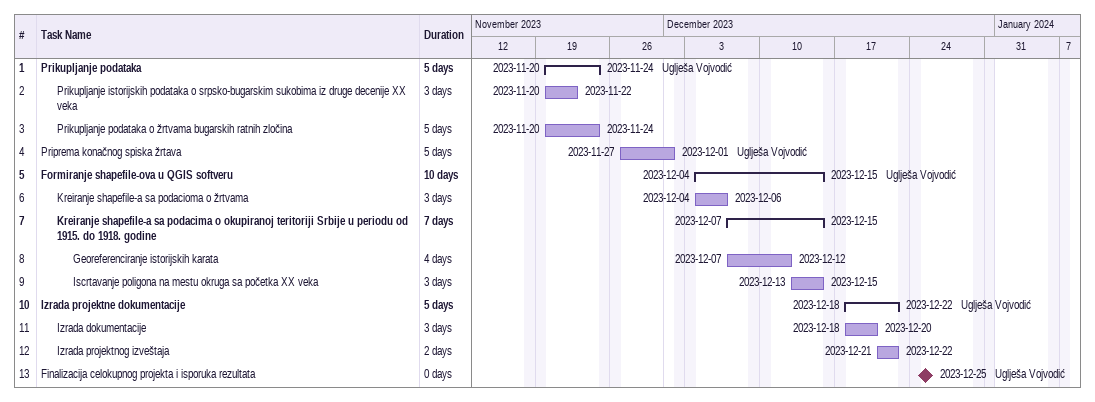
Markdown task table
| ID | Level | Task | Duration | Start | Finish | Resources |
|---|---|---|---|---|---|---|
| 1 | 1 | **Prikupljanje podataka** | 5d | 2023-11-20 | 2023-11-24 | Uglješa Vojvodić |
| 2 | 2 | Prikupljanje istorijskih podataka o srpsko-bugarskim sukobima iz druge decenije XX veka | 3d | 2023-11-20 | 2023-11-22 |  |
| 3 | 2 | Prikupljanje podataka o žrtvama bugarskih ratnih zločina | 5d | 2023-11-20 | 2023-11-24 |  |
| 4 | 1 | Priprema konačnog spiska žrtava | 5d | 2023-11-27 | 2023-12-01 | Uglješa Vojvodić |
| 5 | 1 | **Formiranje shapefile-ova u QGIS softveru** | 10d | 2023-12-04 | 2023-12-15 | Uglješa Vojvodić |
| 6 | 2 | Kreiranje shapefile-a sa podacioma o žrtvama | 3d | 2023-12-04 | 2023-12-06 |  |
| 7 | 2 | **Kreiranje shapefile-a sa podacima o okupiranoj teritoriji Srbije u periodu od 1915. do 1918. godine** | 7d | 2023-12-07 | 2023-12-15 |  |
| 8 | 3 | Georeferenciranje istorijskih karata | 4d | 2023-12-07 | 2023-12-12 |  |
| 9 | 3 | Iscrtavanje poligona na mestu okruga sa početka XX veka | 3d | 2023-12-13 | 2023-12-15 |  |
| 10 | 1 | **Izrada projektne dokumentacije** | 5d | 2023-12-18 | 2023-12-22 | Uglješa Vojvodić |
| 11 | 2 | Izrada dokumentacije | 3d | 2023-12-18 | 2023-12-20 |  |
| 12 | 2 | Izrada projektnog izveštaja | 2d | 2023-12-21 | 2023-12-22 |  |
| 13 | 1 | Finalizacija celokupnog projekta i isporuka rezultata | 0d | 2023-12-25 | 2023-12-25 | Uglješa Vojvodić |
